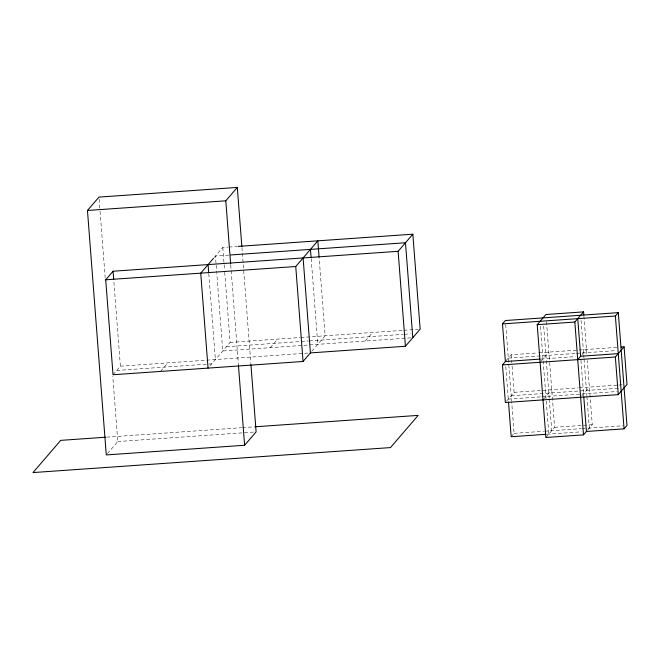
<?xml version="1.0" encoding="UTF-8"?>
<svg xmlns="http://www.w3.org/2000/svg" width="660" height="660" viewBox="0 0 660 660"><rect width="100%" height="100%" fill="white"/><g stroke="black" fill="none" stroke-linecap="round" stroke-linejoin="round"><path stroke-width="0.49" stroke-dasharray="3.3 2.47" d="M113.025 374.748L120.392 366.193L113.792 280.417M214.12 257.59L222.816 247.467L227.931 247.112M160.529 371.432L167.896 362.868M107.431 453.593L117.785 441.548L112.769 376.365M209.88 365.97L230.125 342.433L224.623 270.955M270.27 347.671L277.629 339.108M311.751 351.351L325.141 335.791L319.168 258.192M365.285 341.03L372.644 332.475M505.972 360.838L511.219 354.742L537.661 352.894M506.534 401.164L514.115 392.345L511.921 363.891M540.688 361.606L548.848 352.11M511.178 436.738L514.09 433.348L511.665 401.833M543.576 399.209L551.743 389.722M581.815 354.907L586.476 349.478M545.886 437.497L554.639 427.325L549.549 361.259M581.79 395.901L589.372 387.09M587.598 430.122L592.267 424.693L587.334 360.665M228.946 247.046L237.121 246.469M228.739 255.098L215.457 256.03L216.084 264.198M230.125 342.433L299.871 337.557M300.877 337.491L402.963 330.355M403.978 330.28L418.126 329.29M226.446 346.714L300.234 341.558M301.24 341.484L308.319 340.989M309.325 340.923L403.326 334.348M404.341 334.282L410.404 333.853M410.767 337.854L222.766 350.988L216.793 273.388M120.392 366.193L310.414 352.91M116.704 370.466L211.72 363.833M538.676 352.82L618.007 347.275M508.307 358.132L575.429 353.438M576.444 353.364L616.102 350.6M540.986 359.032L575.561 356.614M514.115 392.345L578.185 387.874M579.199 387.799L617.851 385.102M618.865 385.027L622.933 384.747M511.195 395.736L617.983 388.278M508.282 399.127L540.829 396.85M541.843 396.784L617.1 391.52M106.664 437.151L241.477 427.73M242.5 427.663L253.737 426.871M117.785 441.548L254.084 432.028M554.639 427.325L592.267 424.693M514.09 433.348L543.584 431.285M544.599 431.211L581.212 428.654M582.227 428.587L622.908 425.741M546.769 434.247L581.344 431.83M583.894 315.942L586.872 354.56M581.056 320.347L583.952 357.951M584.034 358.966L586.847 395.563M586.921 396.577L589.347 428.084M580.957 360.327L583.696 395.901M546.505 321.618L549.475 360.245M543.667 326.024L549.219 398.186M549.293 399.209L551.719 430.716M540.515 326.362L548.807 434.107M511.219 354.742L511.846 362.868M505.725 324.588L511.591 400.818M505.783 366.605L508.439 401.164M311.173 258.58L317.774 344.355M241.931 247.525L250.866 363.643M230.736 264.982L238.417 364.798M222.816 247.467L224.548 269.932M216.166 265.221L216.711 272.365M208.799 273.776L215.399 359.551M99.132 199.138L99.998 210.342M100.072 211.357L105.171 277.563"/><path stroke-width="0.99" d="M250.94 364.658L256.113 431.887L244.604 445.261L106.276 454.93L87.466 210.474L98.975 197.101L237.303 187.432L241.849 246.51M303.105 257.953L310.414 352.91L303.047 361.474L113.025 374.748L105.715 279.79L113.083 271.227L398.12 251.311L412.846 234.193L238.144 246.403M230.653 263.959L225.794 200.813L237.303 187.432M213.452 258.365L200.731 273.149L208.04 368.107M303.047 361.474L295.746 266.508L317.831 240.834L319.085 257.169M310.414 352.91L405.421 346.269L420.148 329.15L412.846 234.193M621.052 347.061L624.104 346.855L627 384.458L618.255 394.63L505.37 402.517L502.474 364.906L505.387 361.523L502.491 323.911L505.411 320.521L618.296 312.634L626.975 425.461L624.063 428.843L586.435 431.475L583.514 434.866L545.886 437.497L537.207 324.671L545.952 314.498L583.58 311.875L583.819 314.919M583.514 434.866L574.835 322.039L583.58 311.875M577.731 359.65L580.643 356.26L577.756 318.648M624.063 428.843L615.384 316.024L618.296 312.634M618.255 394.63L615.359 357.019L624.104 346.855M87.466 210.474L225.794 200.813M230.777 254.958L405.479 242.748L412.789 337.714M105.715 279.79L295.746 266.508M502.491 323.911L615.384 316.024M537.207 324.671L574.835 322.039M505.387 361.523L539.962 359.106M580.643 356.26L618.271 353.628M502.474 364.906L615.359 357.019M105.641 437.225L60.703 440.368L33 472.568L390.472 447.587L418.176 415.387L254.76 426.805M545.754 434.321L511.178 436.738L508.513 402.179M583.778 396.916L586.435 431.475M398.12 251.311L405.421 346.269M310.472 249.389L311.099 257.557M238.491 365.813L244.604 445.261M208.09 264.594L208.725 272.762M113.083 271.227L113.71 279.394"/></g></svg>
